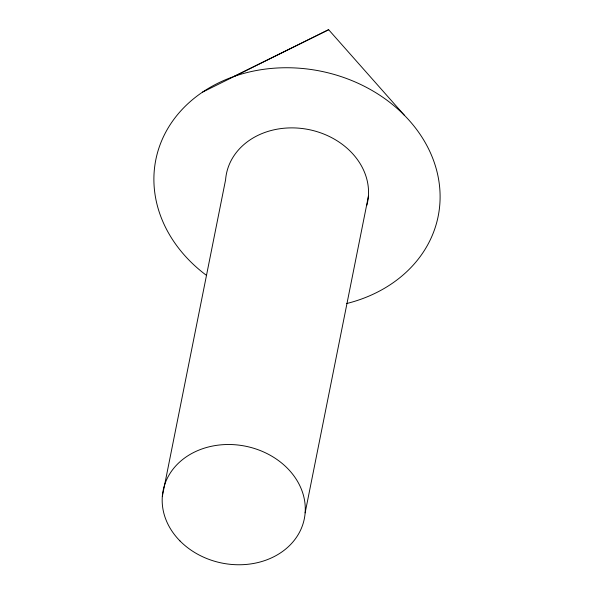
<?xml version="1.0" encoding="UTF-8"?>
<svg xmlns="http://www.w3.org/2000/svg" width="594" height="594" viewBox="0 0 594 594"><rect width="100%" height="100%" fill="white"/><g stroke="black" fill="none" stroke-linecap="round" stroke-linejoin="round"><path stroke-width="0.89" d="M162.325 496.398L225.594 179.782A71.993 59.608 11.3 0 1 307.098 129.254A71.993 59.608 11.3 0 1 366.847 205.286M305.138 512.86L368.406 196.243M202.539 92.129L328.631 29.7L404.507 115.407M233.583 76.604L328.631 29.7M206.059 275.067A143.978 119.223 11.3 0 1 204.121 91.075A143.978 119.223 11.3 0 1 420.441 134.875A143.978 119.223 11.3 0 1 346.681 303.534M179.982 540.934A71.993 59.608 11.3 0 0 301.514 527.999A71.993 59.608 11.3 0 0 219.706 444.965A71.993 59.608 11.3 0 0 179.982 540.934"/></g></svg>
